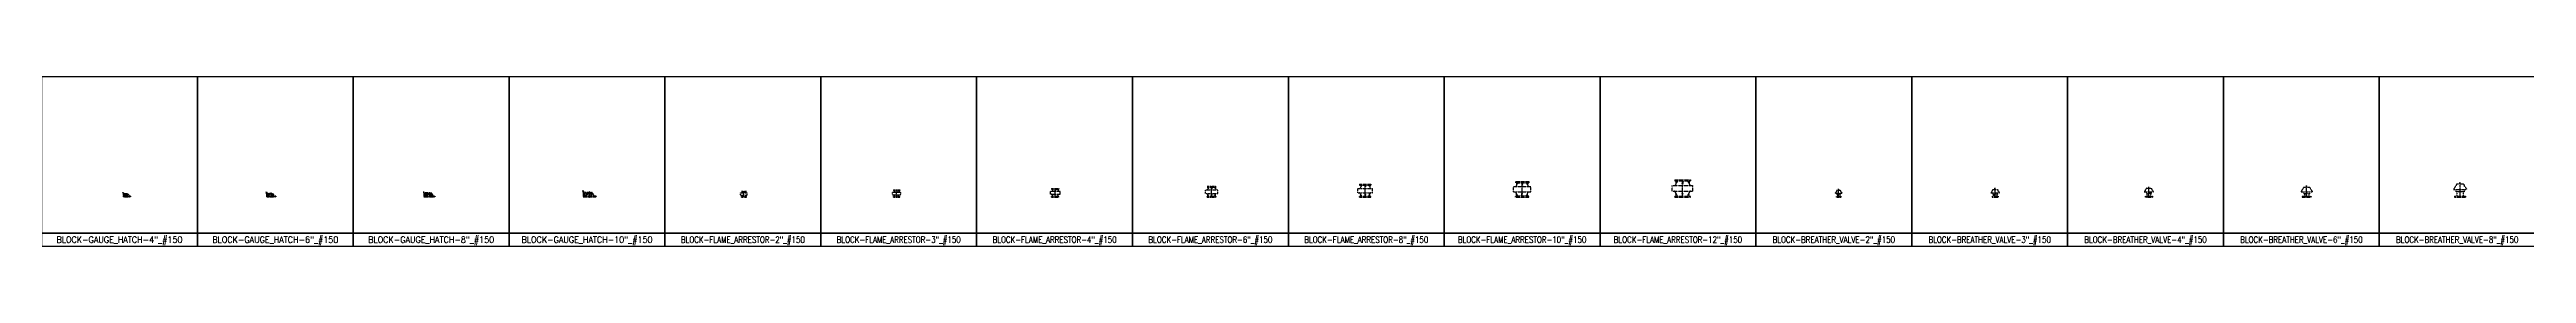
# Model space of a CAD drawing. Header units: millimetres. Extents: x -2091 to 296200, y -2515 to 5200.
# Drawn here: x 70845 to 147133, y 0 to 5200 of the extents above; entities that cross this region are included whole.
import ezdxf
from ezdxf.enums import TextEntityAlignment as Align

# ---------------------------------------------------------------- set-up
doc = ezdxf.new("R2010")
doc.units = ezdxf.units.MM
for name, pattern in [('CENTER2', [1.125, 0.75, -0.125, 0.125, -0.125]), ('CONTINU', [0]), ('PHANTOM2', [1.25, 0.625, -0.125, 0.125, -0.125, 0.125, -0.125])]:
    doc.linetypes.add(name, pattern=pattern)
doc.layers.add('WP', color=6, linetype='Continuous')
doc.styles.add('ROMANS', font='romans.shx')

msp = doc.modelspace()

# ---------------------------------------------------------------- linework, layer by layer
at = {"color": 3, "linetype": 'PHANTOM2'}
for p, q in [((73104.2, 1651.69), (73109.35, 1652.57)), ((73121.73, 1578.32), (73104.2, 1651.69)), ((73109.35, 1652.57), (73130.06, 1607.64)), ((73112.98, 1532.1), (73112.98, 1511.42)), ((73116.19, 1532.1), (73112.98, 1532.1)), ((73341.58, 1532.1), (73116.19, 1532.1)), ((73120.3, 1536.21), (73120.3, 1572.7)), ((73217.16, 1604.22), (73135.39, 1604.22)), ((73143.77, 1549.7), (73143.77, 1586.62)), ((73218.24, 1592.49), (73149.64, 1592.49)), ((73158.4, 1543.84), (73149.64, 1543.84)), ((73165.37, 1562.96), (73155.27, 1532.1)), ((73227.28, 1572.7), (73159, 1572.7)), ((73159, 1562.96), (73159, 1572.7)), ((73227.28, 1562.96), (73159, 1562.96)), ((73220.89, 1602.5), (73215.4, 1581.77)), ((73227.28, 1572.7), (73295.57, 1572.7)), ((73227.28, 1562.96), (73295.57, 1562.96)), ((73233.68, 1602.5), (73239.17, 1581.77)), ((73274.33, 1592.49), (73236.33, 1592.49)), ((73237.41, 1604.22), (73251.82, 1604.22)), ((73276.36, 1597.53), (73256.96, 1603.46)), ((73289.2, 1562.96), (73299.3, 1532.1)), ((73295.57, 1562.96), (73295.57, 1572.7)), ((73341.58, 1532.1), (73341.58, 1511.42)), ((77516.91, 1670.59), (77522.71, 1671.58)), ((77536.65, 1587.98), (77516.91, 1670.59)), ((77522.71, 1671.58), (77543.34, 1626.83)), ((77810.05, 1538.04), (77530.65, 1538.04)), ((77530.65, 1538.04), (77530.65, 1511.42)), ((77534.84, 1542.04), (77534.84, 1580.87)), ((77657.53, 1620.8), (77552.77, 1620.8)), ((77564.57, 1560.34), (77564.57, 1598.5)), ((77658.9, 1605.93), (77572, 1605.93)), ((77583.1, 1552.91), (77572, 1552.91)), ((77591.93, 1569), (77579.14, 1538.04)), ((77670.35, 1580.87), (77583.86, 1580.87)), ((77583.86, 1569), (77583.86, 1580.87)), ((77670.35, 1569), (77583.86, 1569)), ((77662.25, 1618.62), (77655.3, 1592.35)), ((77670.35, 1580.87), (77756.84, 1580.87)), ((77670.35, 1569), (77756.84, 1569)), ((77678.45, 1618.62), (77685.41, 1592.35)), ((77729.94, 1605.93), (77681.81, 1605.93)), ((77683.18, 1620.8), (77701.43, 1620.8)), ((77732.52, 1612.32), (77707.94, 1619.83)), ((77748.78, 1569), (77761.57, 1538.04)), ((77756.84, 1569), (77756.84, 1580.87)), ((77810.05, 1538.04), (77810.05, 1511.42)), ((82369.32, 1679.51), (82375.28, 1680.53)), ((82389.62, 1594.58), (82369.32, 1679.51)), ((82718.17, 1538.4), (82375.27, 1538.4)), ((82375.27, 1538.4), (82375.27, 1511.42)), ((82375.28, 1680.53), (82394.35, 1639.17)), ((82387.49, 1543.1), (82387.49, 1586.22)), ((82531.65, 1633.14), (82403.78, 1633.14)), ((82422.42, 1564.6), (82422.42, 1606.94)), ((82533.25, 1615.67), (82431.15, 1615.67)), ((82444.2, 1555.87), (82431.15, 1555.87)), ((82454.56, 1572.75), (82439.54, 1538.4)), ((82546.72, 1586.22), (82445.09, 1586.22)), ((82445.09, 1572.75), (82445.09, 1586.22)), ((82546.72, 1572.75), (82445.09, 1572.75)), ((82537.2, 1630.58), (82529.03, 1599.72)), ((82546.72, 1586.22), (82648.34, 1586.22)), ((82546.72, 1572.75), (82648.34, 1572.75)), ((82556.23, 1630.58), (82564.4, 1599.72)), ((82616.73, 1615.67), (82560.18, 1615.67)), ((82561.79, 1633.14), (82583.23, 1633.14)), ((82619.76, 1623.18), (82590.88, 1632)), ((82638.87, 1572.75), (82653.89, 1538.4)), ((82648.34, 1572.75), (82648.34, 1586.22)), ((82718.17, 1538.4), (82718.17, 1511.42)), ((87271.17, 1707.6), (87278.26, 1708.82)), ((87295.3, 1606.66), (87271.17, 1707.6)), ((87278.26, 1708.82), (87301.45, 1658.52)), ((87685.21, 1539.99), (87278.81, 1539.99)), ((87278.81, 1539.99), (87278.81, 1511.42)), ((87292.77, 1545.57), (87292.77, 1596.73)), ((87464.1, 1652.49), (87310.88, 1652.49)), ((87334.29, 1571.13), (87334.29, 1621.35)), ((87466.01, 1631.73), (87344.67, 1631.73)), ((87360.17, 1560.75), (87344.67, 1560.75)), ((87372.49, 1580.97), (87354.63, 1539.99)), ((87482.01, 1596.73), (87361.23, 1596.73)), ((87361.23, 1580.97), (87361.23, 1596.73)), ((87482.01, 1580.97), (87361.23, 1580.97)), ((87470.7, 1649.44), (87460.99, 1612.76)), ((87482.01, 1596.73), (87602.8, 1596.73)), ((87482.01, 1580.97), (87602.8, 1580.97)), ((87493.32, 1649.44), (87503.03, 1612.76)), ((87565.22, 1631.73), (87498.01, 1631.73)), ((87499.92, 1652.49), (87525.41, 1652.49)), ((87568.83, 1640.65), (87534.5, 1651.13)), ((87591.54, 1580.97), (87609.39, 1539.99)), ((87602.8, 1580.97), (87602.8, 1596.73)), ((87685.21, 1539.99), (87685.21, 1511.42)), ((92130.02, 1635.54), (92335.54, 1635.54)), ((92130.02, 1563.93), (92130.02, 1635.54)), ((92130.02, 1563.93), (92335.54, 1563.93)), ((92156.52, 1689.65), (92308.92, 1689.65)), ((92156.52, 1689.65), (92156.52, 1675.89)), ((92156.52, 1675.89), (92308.92, 1675.89)), ((92186.42, 1669.7), (92169.08, 1639.67)), ((92186.42, 1669.7), (92169.08, 1639.67)), ((92186.42, 1529.78), (92169.08, 1559.8)), ((92175.93, 1675.89), (92175.93, 1651.53)), ((92175.93, 1523.58), (92175.93, 1547.94)), ((92230.99, 1675.89), (92230.99, 1654.29)), ((92230.99, 1523.58), (92230.99, 1545.19)), ((92234.57, 1675.89), (92234.57, 1654.29)), ((92234.57, 1523.58), (92234.57, 1545.19)), ((92279.02, 1669.7), (92296.36, 1639.67)), ((92279.02, 1669.7), (92296.36, 1639.67)), ((92279.02, 1529.78), (92296.36, 1559.8)), ((92289.51, 1675.89), (92289.51, 1651.53)), ((92289.51, 1523.58), (92289.51, 1547.94)), ((92308.92, 1689.65), (92308.92, 1675.89)), ((92335.54, 1563.93), (92335.54, 1635.54)), ((96805.02, 1658.63), (97064.63, 1658.63)), ((96805.02, 1578.17), (96805.02, 1658.63)), ((96805.02, 1578.17), (97064.63, 1578.17)), ((96839.5, 1726.97), (97030, 1726.97)), ((96839.5, 1726.97), (96839.5, 1709.59)), ((96839.5, 1709.59), (97030, 1709.59)), ((96839.5, 1527.2), (97030, 1527.2)), ((96839.5, 1509.82), (96839.5, 1527.2)), ((96876.26, 1701.77), (96854.36, 1663.84)), ((96876.26, 1701.77), (96854.36, 1663.84)), ((96876.26, 1535.03), (96854.36, 1572.96)), ((96863.02, 1709.59), (96863.02, 1678.83)), ((96863.02, 1527.2), (96863.02, 1557.97)), ((96932.57, 1709.59), (96932.57, 1682.3)), ((96932.57, 1527.2), (96932.57, 1554.49)), ((96937.08, 1709.59), (96937.08, 1682.3)), ((96937.08, 1527.2), (96937.08, 1554.49)), ((96993.24, 1701.77), (97015.14, 1663.84)), ((96993.24, 1701.77), (97015.14, 1663.84)), ((96993.24, 1535.03), (97015.14, 1572.96)), ((97006.48, 1709.59), (97006.48, 1678.83)), ((97006.48, 1527.2), (97006.48, 1557.97)), ((97030, 1726.97), (97030, 1709.59)), ((97030, 1509.82), (97030, 1527.2)), ((97064.63, 1578.17), (97064.63, 1658.63)), ((101669.41, 1688.33), (101973.92, 1688.33)), ((101669.41, 1595.26), (101669.41, 1688.33)), ((101669.41, 1595.26), (101973.92, 1595.26)), ((101707.27, 1773.76), (101935.87, 1773.76)), ((101707.27, 1773.76), (101707.27, 1752.03)), ((101707.27, 1752.03), (101935.87, 1752.03)), ((101707.27, 1531.55), (101935.87, 1531.55)), ((101707.27, 1509.82), (101707.27, 1531.55)), ((101748.46, 1742.26), (101721.09, 1694.84)), ((101748.46, 1742.26), (101721.09, 1694.84)), ((101748.46, 1541.33), (101721.09, 1588.74)), ((101731.91, 1752.03), (101731.91, 1713.58)), ((101731.91, 1531.55), (101731.91, 1570)), ((101818.84, 1752.03), (101818.84, 1717.92)), ((101818.84, 1531.55), (101818.84, 1565.66)), ((101824.49, 1752.03), (101824.49, 1717.92)), ((101824.49, 1531.55), (101824.49, 1565.66)), ((101894.68, 1742.26), (101922.06, 1694.84)), ((101894.68, 1742.26), (101922.06, 1694.84)), ((101894.68, 1541.33), (101922.06, 1588.74)), ((101911.24, 1752.03), (101911.24, 1713.58)), ((101911.24, 1531.55), (101911.24, 1570)), ((101935.87, 1773.76), (101935.87, 1752.03)), ((101935.87, 1509.82), (101935.87, 1531.55)), ((101973.92, 1595.26), (101973.92, 1688.33)), ((106452.26, 1731.26), (106823.31, 1731.26)), ((106452.26, 1618.04), (106452.26, 1731.26)), ((106452.26, 1618.04), (106823.31, 1618.04)), ((106497.96, 1839.47), (106777.36, 1839.47)), ((106497.96, 1839.47), (106497.96, 1811.95)), ((106497.96, 1811.95), (106777.36, 1811.95)), ((106497.96, 1537.34), (106777.36, 1537.34)), ((106497.96, 1509.82), (106497.96, 1537.34)), ((106545.06, 1799.57), (106510.38, 1739.52)), ((106545.06, 1799.57), (106510.38, 1739.52)), ((106545.06, 1549.73), (106510.38, 1609.78)), ((106524.09, 1811.95), (106524.09, 1763.24)), ((106524.09, 1537.34), (106524.09, 1586.05)), ((106634.21, 1811.95), (106634.21, 1768.75)), ((106634.21, 1537.34), (106634.21, 1580.55)), ((106641.36, 1811.95), (106641.36, 1768.75)), ((106641.36, 1537.34), (106641.36, 1580.55)), ((106730.27, 1799.57), (106764.94, 1739.52)), ((106730.27, 1799.57), (106764.94, 1739.52)), ((106730.27, 1549.73), (106764.94, 1609.78)), ((106751.24, 1811.95), (106751.24, 1763.24)), ((106751.24, 1537.34), (106751.24, 1586.05)), ((106777.36, 1839.47), (106777.36, 1811.95)), ((106777.36, 1509.82), (106777.36, 1537.34)), ((106823.31, 1618.04), (106823.31, 1731.26)), ((111143.66, 1773.75), (111592.06, 1773.75)), ((111143.66, 1636.6), (111143.66, 1773.75)), ((111143.66, 1636.6), (111592.06, 1636.6)), ((111194.93, 1900.53), (111540.5, 1900.53)), ((111194.93, 1900.53), (111194.93, 1873.55)), ((111194.93, 1873.55), (111540.5, 1873.55)), ((111194.93, 1536.8), (111540.5, 1536.8)), ((111194.93, 1509.82), (111194.93, 1536.8)), ((111253.18, 1858.24), (111210.29, 1783.96)), ((111253.18, 1858.24), (111210.29, 1783.96)), ((111253.18, 1552.12), (111210.29, 1626.39)), ((111227.24, 1873.55), (111227.24, 1813.31)), ((111227.24, 1536.8), (111227.24, 1597.04)), ((111363.44, 1873.55), (111363.44, 1820.12)), ((111363.44, 1536.8), (111363.44, 1590.24)), ((111372.29, 1873.55), (111372.29, 1820.12)), ((111372.29, 1536.8), (111372.29, 1590.24)), ((111482.26, 1858.24), (111525.14, 1783.96)), ((111482.26, 1858.24), (111525.14, 1783.96)), ((111482.26, 1552.12), (111525.14, 1626.39)), ((111508.19, 1873.55), (111508.19, 1813.31)), ((111508.19, 1536.8), (111508.19, 1597.04)), ((111540.5, 1900.53), (111540.5, 1873.55)), ((111540.5, 1509.82), (111540.5, 1536.8)), ((111592.06, 1636.6), (111592.06, 1773.75)), ((115930.03, 1828.41), (116466.6, 1828.41)), ((115930.03, 1663.58), (115930.03, 1828.41)), ((115930.03, 1663.58), (116466.6, 1663.58)), ((115994.94, 1982.17), (116401.34, 1982.17)), ((115994.94, 1982.17), (115994.94, 1949.45)), ((115994.94, 1949.45), (116401.34, 1949.45)), ((115994.94, 1542.54), (116401.34, 1542.54)), ((115994.94, 1509.82), (115994.94, 1542.54)), ((116059.23, 1930.88), (116007.22, 1840.8)), ((116059.23, 1930.88), (116007.22, 1840.8)), ((116059.23, 1561.11), (116007.22, 1651.2)), ((116027.77, 1949.45), (116027.77, 1876.39)), ((116027.77, 1542.54), (116027.77, 1615.6)), ((116192.95, 1949.45), (116192.95, 1884.65)), ((116192.95, 1542.54), (116192.95, 1607.35)), ((116203.68, 1949.45), (116203.68, 1884.65)), ((116203.68, 1542.54), (116203.68, 1607.35)), ((116337.05, 1930.88), (116389.06, 1840.8)), ((116337.05, 1930.88), (116389.06, 1840.8)), ((116337.05, 1561.11), (116389.06, 1651.2)), ((116368.51, 1949.45), (116368.51, 1876.39)), ((116368.51, 1542.54), (116368.51, 1615.6)), ((116401.34, 1982.17), (116401.34, 1949.45)), ((116401.34, 1509.82), (116401.34, 1542.54)), ((116466.6, 1663.58), (116466.6, 1828.41)), ((120825.46, 1861.02), (121455.58, 1861.02)), ((120825.46, 1684.37), (120825.46, 1861.02)), ((120825.46, 1684.37), (121455.58, 1684.37)), ((120899, 2035.57), (121381.6, 2035.57)), ((120899, 2035.57), (120899, 2005.42)), ((120899, 2005.42), (121381.6, 2005.42)), ((120899, 1539.97), (121381.6, 1539.97)), ((120899, 1509.82), (120899, 1539.97)), ((120974.59, 1983.26), (120912.54, 1875.79)), ((120974.59, 1983.26), (120912.54, 1875.79)), ((120974.59, 1562.13), (120912.54, 1669.6)), ((120937.06, 2005.42), (120937.06, 1918.25)), ((120937.06, 1539.97), (120937.06, 1627.14)), ((121134.12, 2005.42), (121134.12, 1928.1)), ((121134.12, 1539.97), (121134.12, 1617.29)), ((121146.92, 2005.42), (121146.92, 1928.1)), ((121146.92, 1539.97), (121146.92, 1617.29)), ((121306.02, 1983.26), (121368.07, 1875.79)), ((121306.02, 1983.26), (121368.07, 1875.79)), ((121306.02, 1562.13), (121368.07, 1669.6)), ((121343.55, 2005.42), (121343.55, 1918.25)), ((121343.55, 1539.97), (121343.55, 1627.14)), ((121381.6, 2035.57), (121381.6, 2005.42)), ((121381.6, 1509.82), (121381.6, 1539.97)), ((121455.58, 1684.37), (121455.58, 1861.02)), ((125870.49, 1674.85), (125845.16, 1632.47)), ((125845.16, 1632.47), (126045.16, 1632.47)), ((125868.96, 1527.27), (125868.96, 1509.82)), ((125868.96, 1527.27), (126021.36, 1527.27)), ((125870.49, 1674.85), (125879.53, 1682.66)), ((125891.01, 1714.82), (125879.53, 1682.66)), ((125891.01, 1714.82), (125999.31, 1714.82)), ((125892.22, 1632.47), (125892.22, 1592.89)), ((125998.1, 1592.89), (125892.22, 1592.89)), ((125904.06, 1588.42), (125910.04, 1532.81)), ((125940.75, 1750.14), (125949.57, 1750.14)), ((125940.75, 1714.82), (125940.75, 1750.14)), ((125949.57, 1714.82), (125949.57, 1750.14)), ((125986.26, 1588.42), (125980.28, 1532.81)), ((125998.1, 1632.47), (125998.1, 1592.89)), ((125999.31, 1714.82), (126010.8, 1682.66)), ((126019.83, 1674.85), (126010.8, 1682.66)), ((126019.83, 1674.85), (126045.16, 1632.47)), ((126021.36, 1527.27), (126021.36, 1509.82)), ((130667.69, 1690.87), (130633.49, 1633.65)), ((130633.49, 1633.65), (130903.49, 1633.65)), ((130667.69, 1690.87), (130679.89, 1701.4)), ((130673.24, 1531.87), (130673.24, 1509.82)), ((130673.24, 1531.87), (130863.74, 1531.87)), ((130695.39, 1744.82), (130679.89, 1701.4)), ((130695.39, 1744.82), (130841.59, 1744.82)), ((130697.03, 1633.65), (130697.03, 1593.73)), ((130839.96, 1593.73), (130697.03, 1593.73)), ((130713.01, 1587.7), (130721.08, 1539.34)), ((130763.73, 1782.97), (130773.26, 1782.97)), ((130763.73, 1744.82), (130763.73, 1782.97)), ((130773.26, 1744.82), (130773.26, 1782.97)), ((130823.98, 1587.7), (130815.91, 1539.34)), ((130839.96, 1633.65), (130839.96, 1593.73)), ((130841.59, 1744.82), (130857.1, 1701.4)), ((130869.3, 1690.87), (130857.1, 1701.4)), ((130863.74, 1531.87), (130863.74, 1509.82)), ((130869.3, 1690.87), (130903.49, 1633.65)), ((135396.76, 1723.87), (135361.3, 1664.53)), ((135361.3, 1664.53), (135641.3, 1664.53)), ((135387, 1532.04), (135387, 1509.82)), ((135387, 1532.04), (135615.6, 1532.04)), ((135396.76, 1723.87), (135409.41, 1734.79)), ((135425.49, 1779.82), (135409.41, 1734.79)), ((135425.49, 1779.82), (135577.11, 1779.82)), ((135427.18, 1664.53), (135427.18, 1613.13)), ((135575.41, 1613.13), (135427.18, 1613.13)), ((135443.76, 1606.87), (135447.13, 1539.79)), ((135496.85, 1815.43), (135505.75, 1815.43)), ((135496.85, 1779.82), (135496.85, 1815.43)), ((135505.75, 1779.82), (135505.75, 1815.43)), ((135558.84, 1606.87), (135555.47, 1539.79)), ((135575.41, 1664.53), (135575.41, 1613.13)), ((135577.11, 1779.82), (135593.19, 1734.79)), ((135605.84, 1723.87), (135593.19, 1734.79)), ((135605.84, 1723.87), (135641.3, 1664.53)), ((135615.6, 1532.04), (135615.6, 1509.82)), ((140233.73, 1745.88), (140190.04, 1672.77)), ((140190.04, 1672.77), (140535.04, 1672.77)), ((140222.84, 1533.62), (140222.84, 1509.82)), ((140222.84, 1533.62), (140502.24, 1533.62)), ((140233.73, 1745.88), (140249.32, 1759.34)), ((140269.13, 1814.82), (140249.32, 1759.34)), ((140269.13, 1814.82), (140455.94, 1814.82)), ((140271.22, 1672.77), (140271.22, 1609.43)), ((140453.86, 1609.43), (140271.22, 1609.43)), ((140291.64, 1601.72), (140295.79, 1543.17)), ((140357.6, 1854.3), (140367.47, 1854.3)), ((140357.6, 1814.82), (140357.6, 1854.3)), ((140367.47, 1814.82), (140367.47, 1854.3)), ((140433.44, 1601.72), (140429.28, 1543.17)), ((140453.86, 1672.77), (140453.86, 1609.43)), ((140455.94, 1814.82), (140475.76, 1759.34)), ((140491.34, 1745.88), (140475.76, 1759.34)), ((140491.34, 1745.88), (140535.04, 1672.77)), ((140502.24, 1533.62), (140502.24, 1509.82)), ((144937.86, 1829.88), (144887.2, 1745.12)), ((144887.2, 1745.12), (145287.2, 1745.12)), ((144915.75, 1536.8), (144915.75, 1509.82)), ((144915.75, 1536.8), (145258.65, 1536.8)), ((144937.86, 1829.88), (144955.93, 1845.5)), ((144978.9, 1909.82), (144955.93, 1845.5)), ((144961.32, 1745.12), (144961.32, 1671.68)), ((145213.08, 1671.68), (144961.32, 1671.68)), ((144978.9, 1909.82), (145195.49, 1909.82)), ((144985, 1662.75), (144989.81, 1547.87)), ((145082.05, 1951.02), (145092.34, 1951.02)), ((145082.05, 1909.82), (145082.05, 1951.02)), ((145092.34, 1909.82), (145092.34, 1951.02)), ((145189.4, 1662.75), (145184.58, 1547.87)), ((145195.49, 1909.82), (145218.47, 1845.5)), ((145213.08, 1745.12), (145213.08, 1671.68)), ((145236.54, 1829.88), (145218.47, 1845.5)), ((145236.54, 1829.88), (145287.2, 1745.12)), ((145258.65, 1536.8), (145258.65, 1509.82)), ((73341.58, 1511.42), (73112.98, 1511.42)), ((73148.7, 1509.82), (73148.7, 1511.42)), ((73305.87, 1509.82), (73148.7, 1509.82)), ((73305.87, 1509.82), (73305.87, 1511.42)), ((77810.05, 1511.42), (77530.65, 1511.42)), ((77562.4, 1509.82), (77562.4, 1511.42)), ((77778.3, 1509.82), (77562.4, 1509.82)), ((77778.3, 1509.82), (77778.3, 1511.42)), ((82718.17, 1511.42), (82375.27, 1511.42)), ((82411.78, 1509.82), (82411.78, 1511.42)), ((82681.65, 1509.82), (82411.78, 1509.82)), ((82681.65, 1509.82), (82681.65, 1511.42)), ((87685.21, 1511.42), (87278.81, 1511.42)), ((87320.09, 1509.82), (87320.09, 1511.42)), ((87643.94, 1509.82), (87320.09, 1509.82)), ((87643.94, 1509.82), (87643.94, 1511.42)), ((92156.52, 1523.58), (92308.92, 1523.58)), ((92156.52, 1509.82), (92156.52, 1523.58)), ((92156.52, 1509.82), (92308.92, 1509.82)), ((92308.92, 1509.82), (92308.92, 1523.58)), ((96839.5, 1509.82), (97030, 1509.82)), ((101707.27, 1509.82), (101935.87, 1509.82)), ((106497.96, 1509.82), (106777.36, 1509.82)), ((111194.93, 1509.82), (111540.5, 1509.82)), ((115994.94, 1509.82), (116401.34, 1509.82)), ((120899, 1509.82), (121381.6, 1509.82)), ((125868.96, 1509.82), (126021.36, 1509.82)), ((130673.24, 1509.82), (130863.74, 1509.82)), ((135387, 1509.82), (135615.6, 1509.82)), ((140222.84, 1509.82), (140502.24, 1509.82)), ((144915.75, 1509.82), (145258.65, 1509.82))]:
    msp.add_line(p, q, dxfattribs=at)
at = {"color": 1, "linetype": 'CENTER2'}
for p, q in [((73147.6, 1572.7), (73116.47, 1572.7)), ((73132.03, 1501.21), (73132.03, 1586.44)), ((73236.91, 1599.56), (73217.74, 1599.56)), ((73227.28, 1612.71), (73227.28, 1509.82)), ((73322.53, 1501.21), (73322.53, 1539.03)), ((77569.42, 1580.87), (77529.99, 1580.87)), ((77549.7, 1498.92), (77549.7, 1600.58)), ((77682.55, 1614.88), (77658.27, 1614.88)), ((77670.35, 1631.01), (77670.35, 1509.82)), ((77791, 1498.92), (77791, 1546.82)), ((82429.07, 1586.22), (82380.83, 1586.22)), ((82397.49, 1496.33), (82397.49, 1549.25)), ((82404.95, 1530.73), (82404.95, 1610.34)), ((82561.04, 1626.19), (82532.51, 1626.19)), ((82546.72, 1646.79), (82546.72, 1509.82)), ((82695.94, 1496.33), (82695.94, 1549.25)), ((87342.19, 1596.73), (87284.86, 1596.73)), ((87301.04, 1493.46), (87301.04, 1553.15)), ((87313.53, 1534.94), (87313.53, 1625.39)), ((87499.04, 1644.23), (87465.13, 1644.23)), ((87482.01, 1667.95), (87482.01, 1509.82)), ((87662.99, 1493.46), (87662.99, 1553.15)), ((92172.39, 1691.65), (92172.39, 1673.89)), ((92232.72, 1509.82), (92232.72, 1689.65)), ((92293.04, 1691.65), (92293.04, 1673.89)), ((96858.55, 1728.97), (96858.55, 1707.59)), ((96858.55, 1507.82), (96858.55, 1529.2)), ((96934.75, 1500.77), (96934.75, 1726.97)), ((97010.95, 1728.97), (97010.95, 1707.59)), ((97010.95, 1507.82), (97010.95, 1529.2)), ((101726.32, 1775.76), (101726.32, 1750.03)), ((101726.32, 1507.82), (101726.32, 1533.55)), ((101821.57, 1509.82), (101821.57, 1773.76)), ((101916.82, 1775.76), (101916.82, 1750.03)), ((101916.82, 1507.82), (101916.82, 1533.55)), ((106517.01, 1841.47), (106517.01, 1809.95)), ((106517.01, 1507.82), (106517.01, 1539.34)), ((106637.66, 1509.82), (106637.66, 1839.47)), ((106758.31, 1841.47), (106758.31, 1809.95)), ((106758.31, 1507.82), (106758.31, 1539.34)), ((111218.49, 1902.53), (111218.49, 1871.55)), ((111218.49, 1507.82), (111218.49, 1538.8)), ((111367.72, 1509.82), (111367.72, 1900.53)), ((111516.94, 1902.53), (111516.94, 1871.55)), ((111516.94, 1507.82), (111516.94, 1538.8)), ((116017.16, 1984.17), (116017.16, 1947.45)), ((116017.16, 1507.82), (116017.16, 1544.54)), ((116198.14, 1509.82), (116198.14, 1982.17)), ((116379.11, 1984.17), (116379.11, 1947.45)), ((116379.11, 1507.82), (116379.11, 1544.54)), ((120924.4, 2037.57), (120924.4, 2003.42)), ((120924.4, 1507.82), (120924.4, 1541.97)), ((121140.3, 1509.82), (121140.3, 2035.57)), ((121356.2, 2037.57), (121356.2, 2003.42)), ((121356.2, 1507.82), (121356.2, 1541.97)), ((125884.84, 1505.48), (125884.84, 1529.91)), ((125945.16, 1509.82), (125945.16, 1756.14)), ((126005.49, 1505.48), (126005.49, 1529.91)), ((130692.29, 1504.34), (130692.29, 1535.2)), ((130768.49, 1509.82), (130768.49, 1790.97)), ((130844.69, 1504.34), (130844.69, 1535.2)), ((135406.05, 1502.97), (135406.05, 1536.21)), ((135501.3, 1509.82), (135501.3, 1821.43)), ((135596.55, 1502.97), (135596.55, 1536.21)), ((140241.89, 1501.14), (140241.89, 1538.9)), ((140362.54, 1509.82), (140362.54, 1860.3)), ((140483.19, 1501.14), (140483.19, 1538.9)), ((144937.97, 1499.08), (144937.97, 1543.33)), ((145087.2, 1509.82), (145087.2, 1957.02)), ((145236.42, 1499.08), (145236.42, 1543.33)), ((92172.39, 1507.82), (92172.39, 1525.58)), ((92293.04, 1507.82), (92293.04, 1525.58))]:
    msp.add_line(p, q, dxfattribs=at)
at = {"color": 3, "linetype": 'PHANTOM2'}
for points in [[(73159, 1572.7, -0.31271964), (73160.67, 1575.1, -0.03367786), (73185.13, 1579.24, -0.02244468), (73202.65, 1581.16, -0.01604889), (73227.28, 1581.95)], [(73295.57, 1572.7, 0.31271964), (73293.9, 1575.1, 0.03367786), (73269.44, 1579.24, 0.02244468), (73251.92, 1581.16, 0.01604889), (73227.28, 1581.95)], [(77583.86, 1580.87, -0.31271964), (77585.97, 1583.91, -0.03367786), (77616.96, 1589.15, -0.02244468), (77639.15, 1591.58, -0.01604889), (77670.35, 1592.59)], [(77756.84, 1580.87, 0.31271964), (77754.73, 1583.91, 0.03367786), (77723.75, 1589.15, 0.02244468), (77701.56, 1591.58, 0.01604889), (77670.35, 1592.59)], [(82445.09, 1586.22, -0.31271964), (82447.57, 1589.8, -0.03367786), (82483.98, 1595.96, -0.02244468), (82510.05, 1598.81, -0.01604889), (82546.72, 1599.99)], [(82648.34, 1586.22, 0.31271964), (82645.86, 1589.8, 0.03367786), (82609.46, 1595.96, 0.02244468), (82583.38, 1598.81, 0.01604889), (82546.72, 1599.99)], [(87361.23, 1596.73, -0.31271964), (87364.18, 1600.98, -0.03367786), (87407.45, 1608.3, -0.02244468), (87438.44, 1611.69, -0.01604889), (87482.01, 1613.09)], [(87602.8, 1596.73, 0.31271964), (87599.85, 1600.98, 0.03367786), (87556.58, 1608.3, 0.02244468), (87525.59, 1611.69, 0.01604889), (87482.01, 1613.09)]]:
    msp.add_lwpolyline(points, format="xyb", dxfattribs=at)
for centre, radius in [((73132.03, 1572.7), 5.87), ((73227.28, 1599.56), 2.93), ((77549.7, 1580.87), 7.43), ((77670.35, 1614.88), 3.72), ((82404.95, 1586.22), 8.73), ((82546.72, 1626.19), 4.37), ((87313.53, 1596.73), 10.38), ((87482.01, 1644.23), 5.19)]:
    msp.add_circle(centre, radius, dxfattribs=at)
for centre, radius, start, end in [((73116.19, 1536.21), 4.11, 270, 0), ((73132.03, 1572.7), 11.74, 0, 180), ((73135.39, 1610.09), 5.87, 204.7533044, 270), ((73149.64, 1586.62), 5.87, 90, 180), ((73149.64, 1549.7), 5.87, 180, 270), ((73227.28, 1599.56), 11.15, 24.7496582, 155.2503418), ((73227.28, 1599.56), 7.04, 24.7496582, 155.2503418), ((73251.82, 1586.62), 17.6, 73.023769, 90), ((73274.33, 1595.42), 2.93, 270, 46.0086131), ((77530.84, 1542.04), 4, 270, 0), ((77549.7, 1580.87), 14.87, 0, 180), ((77552.77, 1631.18), 10.38, 204.7533044, 270), ((77572, 1598.5), 7.43, 90, 180), ((77572, 1560.34), 7.43, 180, 270), ((77670.35, 1614.88), 14.12, 24.7496582, 155.2503418), ((77670.35, 1614.88), 8.92, 24.7496582, 155.2503418), ((77701.43, 1598.5), 22.3, 73.023769, 90), ((77729.94, 1609.65), 3.72, 270, 46.0086131), ((82382.79, 1543.1), 4.7, 270, 0), ((82404.95, 1586.22), 17.47, 0, 180), ((82403.78, 1643.52), 10.38, 204.7533044, 270), ((82431.15, 1606.94), 8.73, 90, 180), ((82431.15, 1564.6), 8.73, 180, 270), ((82546.72, 1626.19), 16.59, 24.7496582, 155.2503418), ((82546.72, 1626.19), 10.48, 24.7496582, 155.2503418), ((82583.23, 1606.94), 26.2, 73.023769, 90), ((82616.73, 1620.04), 4.37, 270, 46.0086131), ((87287.18, 1545.57), 5.59, 270, 0), ((87313.53, 1596.73), 20.76, 0, 180), ((87310.88, 1662.87), 10.38, 204.7533044, 270), ((87344.67, 1621.35), 10.38, 90, 180), ((87344.67, 1571.13), 10.38, 180, 270), ((87482.01, 1644.23), 19.72, 24.7496582, 155.2503418), ((87482.01, 1644.23), 12.46, 24.7496582, 155.2503418), ((87525.41, 1621.35), 31.14, 73.023769, 90), ((87565.22, 1636.92), 5.19, 270, 46.0086131), ((92161.93, 1643.8), 8.26, 270, 330), ((92161.93, 1643.8), 8.26, 270, 330), ((92161.93, 1555.68), 8.26, 30, 90), ((92182.84, 1671.76), 4.13, 330, 90), ((92182.84, 1527.71), 4.13, 270, 30), ((92228.24, 1654.29), 2.75, 270, 0), ((92228.24, 1545.19), 2.75, 0, 90), ((92237.32, 1654.29), 2.75, 180, 270), ((92237.32, 1545.19), 2.75, 90, 180), ((92282.6, 1671.76), 4.13, 90, 210), ((92282.6, 1527.71), 4.13, 150, 270), ((92303.51, 1643.8), 8.26, 210, 270), ((92303.51, 1643.8), 8.26, 210, 270), ((92303.51, 1555.68), 8.26, 90, 150), ((96845.33, 1669.05), 10.43, 270, 330), ((96845.33, 1669.05), 10.43, 270, 330), ((96845.33, 1567.74), 10.43, 30, 90), ((96871.75, 1704.38), 5.21, 330, 90), ((96871.75, 1532.42), 5.21, 270, 30), ((96929.09, 1682.3), 3.48, 270, 0), ((96929.09, 1554.49), 3.48, 0, 90), ((96940.56, 1682.3), 3.48, 180, 270), ((96940.56, 1554.49), 3.48, 90, 180), ((96997.75, 1704.38), 5.21, 90, 210), ((96997.75, 1532.42), 5.21, 150, 270), ((97024.17, 1669.05), 10.43, 210, 270), ((97024.17, 1669.05), 10.43, 210, 270), ((97024.17, 1567.74), 10.43, 90, 150), ((101709.8, 1701.36), 13.04, 270, 330), ((101709.8, 1701.36), 13.04, 270, 330), ((101709.8, 1582.22), 13.04, 30, 90), ((101742.82, 1745.51), 6.52, 330, 90), ((101742.82, 1538.07), 6.52, 270, 30), ((101814.5, 1717.92), 4.35, 270, 0), ((101814.5, 1565.66), 4.35, 0, 90), ((101828.84, 1717.92), 4.35, 180, 270), ((101828.84, 1565.66), 4.35, 90, 180), ((101900.33, 1745.51), 6.52, 90, 210), ((101900.33, 1538.07), 6.52, 150, 270), ((101933.35, 1701.36), 13.04, 210, 270), ((101933.35, 1701.36), 13.04, 210, 270), ((101933.35, 1582.22), 13.04, 90, 150), ((106496.09, 1747.77), 16.51, 270, 330), ((106496.09, 1747.77), 16.51, 270, 330), ((106496.09, 1601.53), 16.51, 30, 90), ((106537.91, 1803.7), 8.26, 330, 90), ((106537.91, 1545.6), 8.26, 270, 30), ((106628.7, 1768.75), 5.5, 270, 0), ((106628.7, 1580.55), 5.5, 0, 90), ((106646.86, 1768.75), 5.5, 180, 270), ((106646.86, 1580.55), 5.5, 90, 180), ((106737.42, 1803.7), 8.26, 90, 210), ((106737.42, 1545.6), 8.26, 150, 270), ((106779.24, 1747.77), 16.51, 210, 270), ((106779.24, 1747.77), 16.51, 210, 270), ((106779.24, 1601.53), 16.51, 90, 150), ((111192.61, 1794.17), 20.42, 270, 330), ((111192.61, 1794.17), 20.42, 270, 330), ((111192.61, 1616.18), 20.42, 30, 90), ((111244.33, 1863.34), 10.21, 330, 90), ((111244.33, 1547.01), 10.21, 270, 30), ((111356.63, 1820.12), 6.81, 270, 0), ((111356.63, 1590.24), 6.81, 0, 90), ((111379.1, 1820.12), 6.81, 180, 270), ((111379.1, 1590.24), 6.81, 90, 180), ((111491.1, 1863.34), 10.21, 90, 210), ((111491.1, 1547.01), 10.21, 150, 270), ((111542.83, 1794.17), 20.42, 210, 270), ((111542.83, 1794.17), 20.42, 210, 270), ((111542.83, 1616.18), 20.42, 90, 150), ((115985.77, 1853.18), 24.77, 270, 330), ((115985.77, 1853.18), 24.77, 270, 330), ((115985.77, 1638.81), 24.77, 30, 90), ((116048.51, 1937.07), 12.38, 330, 90), ((116048.51, 1554.92), 12.38, 270, 30), ((116184.7, 1884.65), 8.26, 270, 0), ((116184.7, 1607.35), 8.26, 0, 90), ((116211.94, 1884.65), 8.26, 180, 270), ((116211.94, 1607.35), 8.26, 90, 180), ((116347.77, 1937.07), 12.38, 90, 210), ((116347.77, 1554.92), 12.38, 150, 270), ((116410.51, 1853.18), 24.77, 210, 270), ((116410.51, 1853.18), 24.77, 210, 270), ((116410.51, 1638.81), 24.77, 90, 150), ((120886.95, 1890.56), 29.55, 270, 330), ((120886.95, 1890.56), 29.55, 270, 330), ((120886.95, 1654.83), 29.55, 30, 90), ((120961.79, 1990.64), 14.77, 330, 90), ((120961.79, 1554.75), 14.77, 270, 30), ((121124.27, 1928.1), 9.85, 270, 0), ((121124.27, 1617.29), 9.85, 0, 90), ((121156.77, 1928.1), 9.85, 180, 270), ((121156.77, 1617.29), 9.85, 90, 180), ((121318.82, 1990.64), 14.77, 90, 210), ((121318.82, 1554.75), 14.77, 150, 270), ((121393.65, 1890.56), 29.55, 210, 270), ((121393.65, 1890.56), 29.55, 210, 270), ((121393.65, 1654.83), 29.55, 90, 150), ((125899.09, 1587.89), 5, 6.1365225, 90), ((125905.07, 1532.27), 5, 270, 6.1365225), ((125985.25, 1532.27), 5, 173.8634775, 270), ((125991.23, 1587.89), 5, 90, 173.8634775), ((130706.3, 1586.98), 6.75, 6.1365225, 90), ((130714.37, 1538.62), 6.75, 270, 6.1365225), ((130822.62, 1538.62), 6.75, 173.8634775, 270), ((130830.69, 1586.98), 6.75, 90, 173.8634775), ((135436.8, 1606.13), 7, 6.1365225, 90), ((135440.17, 1539.04), 7, 270, 6.1365225), ((135562.43, 1539.04), 7, 173.8634775, 270), ((135565.8, 1606.13), 7, 90, 173.8634775), ((140283.06, 1600.8), 8.63, 6.1365225, 90), ((140287.21, 1542.25), 8.63, 270, 6.1365225), ((140437.86, 1542.25), 8.63, 173.8634775, 270), ((140442.01, 1600.8), 8.63, 90, 173.8634775), ((144975.05, 1661.68), 10, 6.1365225, 90), ((144979.87, 1546.8), 10, 270, 6.1365225), ((145194.53, 1546.8), 10, 173.8634775, 270), ((145199.34, 1661.68), 10, 90, 173.8634775)]:
    msp.add_arc(centre, radius, start, end, dxfattribs=at)
at = {"layer": 'WP', "ltscale": 0.5}
for points in [[(70600, 400), (75400, 400), (75400, 5200), (70600, 5200)], [(75400, 400), (80200, 400), (80200, 5200), (75400, 5200)], [(80200, 400), (85000, 400), (85000, 5200), (80200, 5200)], [(85000, 400), (89800, 400), (89800, 5200), (85000, 5200)], [(89800, 400), (94600, 400), (94600, 5200), (89800, 5200)], [(94600, 400), (99400, 400), (99400, 5200), (94600, 5200)], [(123400, 400), (128200, 400), (128200, 5200), (123400, 5200)], [(128200, 400), (133000, 400), (133000, 5200), (128200, 5200)], [(133000, 400), (137800, 400), (137800, 5200), (133000, 5200)], [(137800, 400), (142600, 400), (142600, 5200), (137800, 5200)], [(142600, 400), (147400, 400), (147400, 5200), (142600, 5200)], [(70600, 0), (75400, 0), (75400, 400), (70600, 400)], [(75400, 0), (80200, 0), (80200, 400), (75400, 400)], [(80200, 0), (85000, 0), (85000, 400), (80200, 400)], [(85000, 0), (89800, 0), (89800, 400), (85000, 400)]]:
    msp.add_lwpolyline(points, close=True, dxfattribs=at)
at = {"layer": 'WP', "linetype": 'CONTINU', "ltscale": 0.5}
for points in [[(99400, 400), (104200, 400), (104200, 5200), (99400, 5200)], [(104200, 400), (109000, 400), (109000, 5200), (104200, 5200)], [(109000, 400), (113800, 400), (113800, 5200), (109000, 5200)], [(113800, 400), (118600, 400), (118600, 5200), (113800, 5200)], [(118600, 400), (123400, 400), (123400, 5200), (118600, 5200)], [(89800, 0), (94600, 0), (94600, 400), (89800, 400)], [(94600, 0), (99400, 0), (99400, 400), (94600, 400)], [(99400, 0), (104200, 0), (104200, 400), (99400, 400)], [(104200, 0), (109000, 0), (109000, 400), (104200, 400)], [(109000, 0), (113800, 0), (113800, 400), (109000, 400)], [(113800, 0), (118600, 0), (118600, 400), (113800, 400)], [(118600, 0), (123400, 0), (123400, 400), (118600, 400)], [(123400, 0), (128200, 0), (128200, 400), (123400, 400)], [(128200, 0), (133000, 0), (133000, 400), (128200, 400)], [(133000, 0), (137800, 0), (137800, 400), (133000, 400)], [(137800, 0), (142600, 0), (142600, 400), (137800, 400)], [(142600, 0), (147400, 0), (147400, 400), (142600, 400)]]:
    msp.add_lwpolyline(points, close=True, dxfattribs=at)
at = {"layer": 'WP', "ltscale": 0.5}
for centre in [(73227.28, 1505.32), (77670.35, 1505.32), (82546.72, 1505.32), (87482.01, 1505.32), (92232.72, 1505.32), (96934.75, 1505.32), (101821.57, 1505.32), (106637.66, 1505.32), (111367.72, 1505.32), (116198.14, 1505.32), (121140.3, 1505.32), (125945.16, 1505.32), (130768.49, 1505.32), (135501.3, 1505.32), (140362.54, 1505.32), (145087.2, 1505.32)]:
    msp.add_circle(centre, 2.35, dxfattribs=at)

# ---------------------------------------------------------------- texts
at = {"layer": 'WP', "color": 7, "linetype": 'CONTINU', "lineweight": 53, "ltscale": 0.5, "style": 'ROMANS'}
for s, width, p in [('BLOCK-GAUGE_HATCH-4"_#150', 0.9, (73000, 200)), ('BLOCK-GAUGE_HATCH-6"_#150', 0.9, (77800, 200)), ('BLOCK-GAUGE_HATCH-8"_#150', 0.9, (82600, 200)), ('BLOCK-GAUGE_HATCH-10"_#150', 0.9, (87400, 200)), ('BLOCK-FLAME_ARRESTOR-2"_#150', 0.8, (92200, 200)), ('BLOCK-FLAME_ARRESTOR-3"_#150', 0.8, (97000, 200)), ('BLOCK-FLAME_ARRESTOR-4"_#150', 0.8, (101800, 200)), ('BLOCK-FLAME_ARRESTOR-6"_#150', 0.8, (106600, 200)), ('BLOCK-FLAME_ARRESTOR-8"_#150', 0.8, (111400, 200)), ('BLOCK-FLAME_ARRESTOR-10"_#150', 0.8, (116200, 200)), ('BLOCK-FLAME_ARRESTOR-12"_#150', 0.8, (121000, 200)), ('BLOCK-BREATHER_VALVE-2"_#150', 0.8, (125800, 200)), ('BLOCK-BREATHER_VALVE-3"_#150', 0.8, (130600, 200)), ('BLOCK-BREATHER_VALVE-4"_#150', 0.8, (135400, 200)), ('BLOCK-BREATHER_VALVE-6"_#150', 0.8, (140200, 200)), ('BLOCK-BREATHER_VALVE-8"_#150', 0.8, (145000, 200))]:
    msp.add_text(s, height=200, dxfattribs=dict(at, width=width)).set_placement(p, align=Align.MIDDLE_CENTER)

doc.saveas('drawing.dxf')
